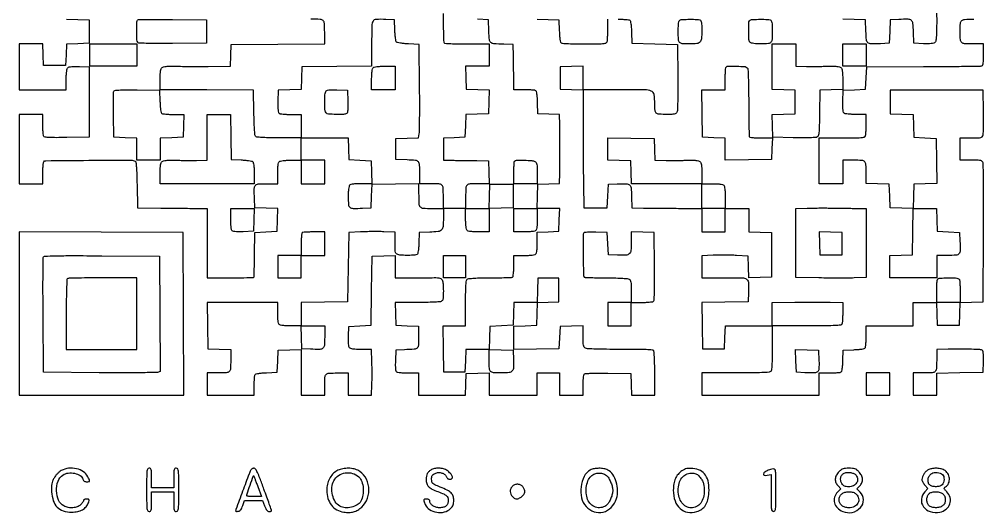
# Model space of a CAD drawing. Extents: x 156 to 936, y 95 to 969.
# Drawn here: x 156 to 936, y 95 to 494 of the extents above; entities that cross this region are included whole.
import ezdxf

# ---------------------------------------------------------------- set-up
doc = ezdxf.new("R2010")
doc.units = 0

msp = doc.modelspace()

# ---------------------------------------------------------------- linework, layer by layer
for points in [[(897.955938, 499.590857, -0.003363), (898, 493.040657, -0.00346), (897.940363, 484.422829, -0.01606), (897.711725, 479.451262, -0.023285), (897.321155, 476.333764, -0.178582), (896.594796, 475.078674, -0.126804), (895.568167, 474.594776, -0.023545), (893.485252, 474.298867, -0.021342), (890.735348, 474.157498, -0.01153), (887.344796, 474.206229), (879.5, 474.5), (879.212602, 483.740334, 0.015844), (878.776454, 490.678762, 0.194277), (877.578192, 492.990355, 0.177046), (875.057347, 493.934395, 0.012739), (867.479083, 493.800912), (860.5, 493.5), (860, 484), (859.5, 474.5), (852.520917, 474.199088, -0.012739), (844.942653, 474.065605, -0.177046), (842.421808, 475.009645, -0.194277), (841.223546, 477.321238, -0.015844), (840.787398, 484.259666), (840.5, 493.5), (831.287036, 493.787036), (822.074071, 494.074071)], [(194.074071, 494.074071), (203.287036, 493.787036), (212.5, 493.5), (212.5, 484), (212.5, 474.5), (203.288393, 474.212982), (194.076786, 473.925964), (193.788393, 465.212982), (193.5, 456.5), (184.5, 456.5), (175.5, 456.5), (175.211067, 465.25), (174.922134, 474), (165.461067, 474), (156, 474), (156, 455.5), (156, 437), (175, 437), (194, 437), (194, 445.377555, -0.009406), (194.0746, 449.342652, -0.027148), (194.326735, 452.078343, -0.03848), (194.748928, 453.939147, -0.145524), (195.405204, 454.921326, -0.126804), (196.431833, 455.405224, -0.023545), (198.514748, 455.701133, -0.021342), (201.264652, 455.842502, -0.01153), (204.655204, 455.793771), (212.5, 455.5), (212.5, 427), (212.5, 398.5), (194.546696, 398.269936, -0.003387), (185.80929, 398.21716, -0.013149), (180.398754, 398.363442, -0.01367), (176.801929, 398.65421, -0.228051), (175.812009, 399.269936, -0.112035), (175.503528, 400.134327, -0.008952), (175.255659, 402.562106, -0.011755), (175.078167, 405.500405, -0.008742), (175.015313, 408.75), (175, 417), (165.5, 417), (156, 417), (156, 389), (156, 361), (165.5, 361), (175, 361), (175.015313, 369.25, -0.008229), (175.074722, 372.493566, -0.011221), (175.241942, 375.413129, -0.008228), (175.474743, 377.827904, -0.114905), (175.765313, 378.64576, -0.253086), (177.525235, 379.618333, -0.000454), (212.288051, 379.902917, -0.000699), (246.514972, 380.104209, -0.1427), (249.726647, 379.184141, -0.225256), (250.343163, 378.212029, -0.011056), (250.733016, 374.325028, -0.012203), (251.035527, 368.670386, -0.003558), (251.226647, 359.955416), (251.5, 341.5), (270.5, 341.293811, 0.000261), (278.452664, 341.21166, 0.00024), (286.635938, 341.135321, 0.000239), (293.936742, 341.074205, 0.000789), (298.75, 341.043811), (308, 341), (308, 313), (308, 285), (316.75, 284.881396, 0.005012), (325.328262, 284.851109, 0.003382), (335.115193, 284.98085, 0.000493), (345.119941, 285.191036, 0.186055), (345.78088, 285.462638, 0.1986), (345.897641, 285.723469, 0.000315), (346.043619, 290.904301, 0.002369), (346.176649, 296.73775, 0.001453), (346.28088, 303.614214), (346.5, 321.5), (355.5, 322), (364.5, 322.5), (364.787023, 331.711984), (365.074046, 340.923969), (355.787023, 341.211984), (346.5, 341.5), (346.201382, 348.988223, -0.011142), (346.060049, 357.02952, -0.171789), (346.982164, 359.595696, -0.20709), (349.247903, 360.767116, -0.017192), (356.019052, 361), (365, 361), (365, 369.3, -0.011084), (365.07823, 372.828493, -0.020332), (365.322289, 375.693122, -0.021091), (365.689458, 377.860329, -0.144849), (366.2, 378.8, -0.144849), (367.139671, 379.310542, -0.021091), (369.306878, 379.677711, -0.020332), (372.171507, 379.92177, -0.011084), (375.7, 380), (384, 380), (384, 370.5), (384, 361), (393.5, 361), (403, 361), (403, 370.5), (403, 380), (393.5, 380), (384, 380), (384, 389), (384, 398), (402.961067, 398), (421.922134, 398), (422.211067, 389.25), (422.5, 380.5), (431.5, 380), (440.5, 379.5), (440.787526, 370.25), (441.075052, 361), (432.737526, 361, 0.01101), (429.190499, 360.921884, 0.020283), (426.315021, 360.678036, 0.021051), (424.141321, 360.311042, 0.145015), (423.2, 359.8, 0.144765), (422.689713, 358.86117, 0.021112), (422.322455, 356.697258, 0.020356), (422.078287, 353.838136, 0.011122), (422, 350.319052, 0.019851), (422.245842, 344.129415, 0.208391), (423.41302, 341.942745, 0.16774), (425.947407, 341.054179, 0.01198), (433.520917, 341.199088), (440.5, 341.5), (441, 351), (441.5, 360.5), (460.25, 360.772065), (479, 361.044131), (479.013655, 353.272065, 0.010218), (479.199091, 344.917266, 0.169068), (480.210876, 342.366286, 0.201743), (482.524452, 341.219758, 0.015489), (489.616631, 341), (499, 341), (499, 333.19113, -0.021393), (498.710893, 326.437187, -0.172022), (497.445101, 323.649791, -0.172829), (494.709314, 322.289094, -0.021639), (488, 321.778245), (479.5, 321.5), (479.206033, 313.031844, -0.010674), (479.005667, 309.460658, -0.020911), (478.666992, 306.63313, -0.02067), (478.236162, 304.533237, -0.192561), (477.706033, 303.797157, -0.129551), (475.866154, 303.210824, -0.010011), (470.644524, 303.049855, -0.013912), (465.431055, 303.138633, -0.0543), (462.25, 303.630286, -0.119278), (460.998475, 304.312812, -0.151027), (460.330915, 305.440995, -0.053747), (460.053651, 307.610286, -0.004933), (460, 313.048011), (460, 321.86276), (450.75, 322.18138, 0.007), (446.521873, 322.267784, 0.004027), (441.426563, 322.25953, 0.004022), (436.307538, 322.168824, 0.006705), (432, 322), (422.5, 321.5), (422, 293.5), (421.5, 265.5), (402.75, 265.227935), (384, 264.955869), (384, 255.477935), (384, 246), (375.7, 246, -0.011084), (372.171507, 246.07823, -0.020332), (369.306878, 246.322289, -0.021091), (367.139671, 246.689458, -0.144849), (366.2, 247.2, -0.144849), (365.689458, 248.139671, -0.021091), (365.322289, 250.306878, -0.020332), (365.07823, 253.171507, -0.011084), (365, 256.7), (365, 265), (336.477935, 265), (307.955869, 265), (308.227935, 246.25), (308.5, 227.5), (317.75, 227.212474), (327, 226.924948), (327, 218.069463, -0.014889), (326.79962, 211.341871, -0.195866), (325.745668, 209.139748, -0.174757), (323.397656, 208.170318, -0.011384), (315.918213, 208), (308, 208), (308, 199), (308, 190), (327, 190), (346, 190), (346.015313, 197.75, -0.009121), (346.07711, 200.806269, -0.012155), (346.251296, 203.57771, -0.009471), (346.494844, 205.866303, -0.110752), (346.797157, 206.706033, -0.192561), (347.533237, 207.236162, -0.02067), (349.63313, 207.666992, -0.020911), (352.460658, 208.005667, -0.010674), (356.031844, 208.206033), (364.5, 208.5), (365, 217.5), (365.5, 226.5), (374.75, 226.787526), (384, 227.075052), (384, 208.537526), (384, 190), (393.5, 190), (403, 190), (403, 197.418213, -0.01257), (403.178205, 204.50542, -0.179949), (404.159562, 206.785965, -0.190034), (406.370658, 207.807402, -0.014293), (413.106989, 208), (422, 208), (422, 199), (422, 190), (431.461067, 190), (440.922134, 190), (441.211067, 198.75, 0.005602), (441.299424, 202.801474, 0.003022), (441.32218, 207.79375, 0.003009), (441.28401, 212.880934, 0.00473), (441.183587, 217.25), (440.867173, 227), (432.556031, 227, -0.009523), (428.627176, 227.074835, -0.027283), (425.909332, 227.327349, -0.038599), (424.057907, 227.749843, -0.145145), (423.078674, 228.405204, -0.126804), (422.594776, 229.431833, -0.023545), (422.298867, 231.514748, -0.021342), (422.157498, 234.264652, -0.01153), (422.206229, 237.655204), (422.5, 245.5), (431.5, 246), (440.5, 246.5), (441, 274.5), (441.5, 302.5), (450.75, 302.787526), (460, 303.075052), (460, 294.037526), (460, 285), (468.75, 284.881396, 0.003027), (472.795634, 284.851055, 0.001644), (477.768566, 284.860216, 0.001637), (482.828258, 284.902736, 0.002591), (487.164267, 284.975847, -0.004947), (492.91022, 285.045651, -0.042418), (495.470048, 284.8339, -0.105963), (496.919805, 284.25744, -0.123067), (497.914267, 283.160193, -0.105733), (498.791865, 280.116446, -0.019195), (498.978899, 274.208462, -0.015801), (498.751825, 268.288247, -0.180798), (497.8, 266.2, -0.171775), (496.578973, 265.617435, -0.0109), (492.562402, 265.28272, -0.01162), (486.814006, 265.06357, -0.003717), (478.262474, 265), (459.924948, 265), (460.212474, 255.75), (460.5, 246.5), (469.75, 246.212474), (479, 245.924948), (479, 236.981526, -0.014194), (478.809906, 230.286679, -0.199365), (477.784162, 228.165084, -0.165063), (475.472893, 227.188689, -0.009054), (467.5, 226.754332), (460.5, 226.5), (460.206902, 218.085653, 0.008519), (460.135766, 214.085459, 0.027159), (460.278749, 211.4185, 0.039341), (460.610638, 209.659703, 0.187221), (461.206902, 208.850966, 0.110402), (462.105717, 208.527533, 0.00954), (464.54359, 208.267102, 0.012203), (467.495888, 208.081041, 0.00917), (470.75, 208.015313), (479, 208), (479, 199), (479, 190), (497.961067, 190), (516.922134, 190), (517.211067, 198.75), (517.5, 207.5), (526.75, 207.787526), (536, 208.075052), (536, 199.037526), (536, 190), (555.5, 190), (575, 190), (575, 199), (575, 208), (584, 208), (593, 208), (593, 199), (593, 190), (602.5, 190), (612, 190), (612.015313, 197.75, -0.009606), (612.080176, 200.811093, -0.012651), (612.263497, 203.597452, -0.010132), (612.520454, 205.897394, -0.108925), (612.838694, 206.773242, -0.226527), (613.873481, 207.421641, -0.01557), (617.410177, 207.716146, -0.013555), (622.874845, 207.85189, -0.003139), (632.073381, 207.773242), (650.5, 207.5), (650.788933, 198.75), (651.077866, 190), (660.538933, 190), (670, 190), (669.984687, 207.25, 0.004518), (669.918139, 213.955863, 0.006728), (669.727958, 219.820652, 0.003257), (669.467952, 224.779363, 0.127227), (669.132219, 225.820305, 0.23355), (667.964269, 226.531301, 0.01043), (663.115111, 226.857158, 0.010182), (655.564957, 227.052566, 0.002031), (642.078391, 227.072125, -0.002997), (630.997578, 227.109589, -0.006223), (622.354415, 227.298213, -0.003733), (615.575635, 227.581271, -0.111002), (613.930859, 228.037003, -0.12577), (612.914132, 228.968398, -0.095075), (612.337159, 230.374571, -0.043292), (612.064111, 232.775156, -0.006681), (612, 237.57271), (612, 246.075052), (602.75, 245.787526), (593.5, 245.5), (593, 236.5), (592.5, 227.5), (574.25, 227.276588), (556, 227.053177), (556, 236.489063), (556, 245.924948), (565.25, 246.212474), (574.5, 246.5), (574.787018, 255.711607), (575.074036, 264.923214), (583.787018, 265.211607), (592.5, 265.5), (592.5, 275), (592.5, 284.5), (584, 284.5), (575.5, 284.5), (575.213788, 274.75), (574.927576, 265), (565.501314, 265), (556.075052, 265), (555.787526, 255.75), (555.5, 246.5), (546, 246), (536.5, 245.5), (536.212474, 236.25), (535.924948, 227), (526.5, 227), (517.075052, 227), (516.787526, 217.75), (516.5, 208.5), (508, 208.5), (499.5, 208.5), (499.227935, 227.25), (498.955869, 246), (507.977935, 246), (517, 246), (517, 264.377555, -0.003317), (517.060309, 273.468143, -0.013407), (517.282452, 279.007697, -0.015678), (517.639754, 282.632827, -0.189333), (518.303615, 283.837015, -0.152576), (519.478502, 284.319831, -0.007193), (523.796061, 284.634299, -0.009995), (529.452735, 284.851231, -0.004585), (536.83351, 284.918919, 0.00325), (543.505801, 284.962287, 0.004985), (549.284539, 285.095039, 0.001859), (554.240065, 285.276769, 0.129009), (555.029896, 285.518476, 0.220031), (555.414091, 286.099718, 0.011002), (555.715032, 288.421453, 0.015996), (555.929645, 291.281101, 0.01073), (556, 294.559017), (556, 303), (564.3, 303, 0.011084), (567.828493, 303.07823, 0.020332), (570.693122, 303.322289, 0.021091), (572.860329, 303.689458, 0.144849), (573.8, 304.2, 0.144676), (574.31002, 305.13795, 0.021133), (574.67737, 307.298426, 0.020382), (574.921652, 310.1518, 0.011162), (575, 313.661067), (575, 321.922134), (583.75, 322.211067), (592.5, 322.5), (592.787526, 331.75), (593.075052, 341), (584.001314, 341), (574.927576, 341), (575.213788, 350.75), (575.5, 360.5), (584.25, 360.788933), (593, 361.077866), (593.074074, 369.538933, 0.00084), (593.10253, 373.560619, 0.000398), (593.126389, 378.745812, 0.000394), (593.142763, 384.170646, 0.000558), (593.148148, 389, 0.000558), (593.142763, 393.829354, 0.000394), (593.126389, 399.254188, 0.000398), (593.10253, 404.439381, 0.00084), (593.074074, 408.461067), (593, 416.922134), (584.25, 417.211067), (575.5, 417.5), (575.207902, 426.467001, 0.009786), (575.008289, 430.292364, 0.020298), (574.673305, 433.262875, 0.020215), (574.24575, 435.447011, 0.195149), (573.707902, 436.201688, 0.112618), (572.855762, 436.504907, 0.008743), (570.431384, 436.748365, 0.011595), (567.498009, 436.922842, 0.008591), (564.25, 436.984687), (556, 437), (555.920976, 445.75, 0.000753), (555.878466, 449.784501, 0.000414), (555.814941, 454.720312, 0.000413), (555.742218, 459.72731, 0.000662), (555.670976, 464), (555.5, 473.5), (548, 473.75303, -0.008759), (539.707095, 474.178354, -0.161813), (537.306759, 475.163917, -0.19589), (536.195412, 477.333109, -0.013873), (535.787398, 484.259666), (535.5, 493.5), (526.5, 494)], [(498.853157, 498.608652, -0.00302), (498.904476, 492.205763, 0.003374), (498.959543, 485.891826, 0.005156), (499.100712, 480.417203, 0.001991), (499.288624, 475.730717, 0.128073), (499.52734, 474.955763, 0.242647), (500.194684, 474.554711, 0.003377), (505.047559, 474.271549, 0.008261), (510.916002, 474.066025, 0.004622), (518.059017, 474), (536, 474), (536, 465), (536, 456), (526.462474, 456), (516.924948, 456), (517.212474, 446.75), (517.5, 437.5), (526.785754, 437.212001), (536.071507, 436.924002), (535.785754, 427.212001), (535.5, 417.5), (526.287036, 417.212964), (517.074071, 416.925929), (516.787036, 407.712964), (516.5, 398.5), (507.75, 398.211067), (499, 397.922134), (499, 388.961067), (499, 380), (507.75, 379.893608, -0.000248), (511.784503, 379.842549, -0.000137), (516.720312, 379.776284, -0.000136), (521.727313, 379.706331, -0.000218), (526, 379.643608), (535.5, 379.5), (535.787526, 370.25), (536.075052, 361), (528.119313, 361, 0.011676), (520.578687, 360.823888, 0.180709), (518.23551, 359.821417, 0.191194), (517.190859, 357.550484, 0.01333), (517, 350.393011), (517, 341), (526.463788, 341), (535.927576, 341), (536.213788, 350.75), (536.5, 360.5), (546, 360.5), (555.5, 360.5), (555.5, 351), (555.5, 341.5), (545.75, 341.213788), (536, 340.927576), (536, 331.463788), (536, 322), (527.7, 322, -0.011084), (524.171507, 322.07823, -0.020332), (521.306878, 322.322289, -0.021091), (519.139671, 322.689458, -0.144849), (518.2, 323.2, -0.144849), (517.689458, 324.139671, -0.021091), (517.322289, 326.306878, -0.020332), (517.07823, 329.171507, -0.011084), (517, 332.7), (517, 341), (508, 341), (499, 341), (499, 350.393011, 0.013298), (498.809647, 357.54893, 0.19079), (497.767356, 359.820169, 0.18106), (495.429085, 360.823337, 0.011759), (487.918213, 361), (480, 361), (479.986345, 368.25, 0.011323), (479.794094, 376.08664, 0.167983), (478.789993, 378.600366, 0.193196), (476.499129, 379.782024, 0.015812), (469.642811, 380.213893), (460.5, 380.5), (460.5, 389), (460.5, 397.5), (469.711632, 397.787018), (478.923263, 398.074036), (479.505226, 401.287018, 0.041731), (479.729252, 403.619008, 0.001178), (479.829995, 413.690562, 0.002395), (479.863852, 425.54778, 0.001644), (479.793595, 439), (479.5, 473.5), (470.795583, 474, -0.010084), (467.388323, 474.264753, -0.014048), (464.353988, 474.648523, -0.010424), (461.872459, 475.086634, -0.149091), (461.089974, 475.505609, -0.151989), (460.681975, 476.286386, -0.01108), (460.296405, 478.711048, -0.014672), (459.980071, 481.678511, -0.010554), (459.794391, 485.005609), (459.5, 493.5), (452.520917, 493.800912, 0.01985), (444.572376, 493.827903, 0.254392), (442.098036, 492.3631, 0.131014), (441.122613, 488.939045, 0.004245), (441, 474.496521), (441, 456.031147), (412.75, 455.765573), (384.5, 455.5), (384.212964, 446.287036), (383.925929, 437.074071), (374.712964, 436.787036), (365.5, 436.5), (365.208654, 427.58457, 0.007874), (365.136581, 423.325344, 0.025891), (365.278743, 420.518036, 0.03736), (365.608404, 418.675579, 0.190691), (366.208654, 417.849883, 0.110447), (367.10652, 417.526866, 0.009524), (369.544105, 417.266784, 0.01219), (372.496014, 417.080961, 0.009158), (375.75, 417.015313), (384, 417), (384, 407.547229), (384, 398.094458), (366.076559, 398.102518, -0.003528), (357.379489, 398.167798, -0.013153), (351.911535, 398.391378, -0.014346), (348.262417, 398.742264, -0.19064), (347.100351, 399.379085, -0.151941), (346.642421, 400.489489, -0.005144), (346.263315, 405.260825, -0.008714), (345.955372, 411.22652, -0.004718), (345.773792, 418.573796), (345.5, 436.5), (307.75, 436.762025), (270, 437.02405), (270, 445.38958, -0.009139), (270.074231, 449.450425, -0.029014), (270.33064, 452.153745, -0.043905), (270.773513, 453.960894, -0.13837), (271.47458, 454.978903, -0.125079), (272.589189, 455.508902, -0.024523), (274.802749, 455.834299, -0.020936), (277.814653, 456.000288, -0.00977), (281.72458, 455.975462, 0.004257), (286.301131, 455.895935, 0.001277), (293.271721, 455.851957, 0.00128), (301.095254, 455.8426, 0.001387), (308.711067, 455.874114), (326.922134, 456), (327.211067, 464.75), (327.5, 473.5), (365.25, 473.762025), (403, 474.02405), (403, 483.405036, 0.013331), (402.809436, 490.551365, 0.190903), (401.766894, 492.821064, 0.180922), (399.428434, 493.823482, 0.01175), (391.918213, 494)], [(574.925993, 494.078945), (583.712997, 493.789473), (592.5, 493.5), (592.792098, 484.532999, 0.009786), (592.991711, 480.707636, 0.020298), (593.326695, 477.737125, 0.020215), (593.75425, 475.552989, 0.195149), (594.292098, 474.798312, 0.129167), (595.258093, 474.489685, 0.002704), (600.327813, 474.251635, 0.006108), (606.294349, 474.076782, 0.004054), (613.143011, 474.015313, 0.002601), (623.032352, 474.058175, 0.019024), (627.762807, 474.283422, 0.038231), (630.408688, 474.715975, 0.246285), (631.393011, 475.581787, 0.069754), (631.631434, 476.613421, 0.006804), (631.821697, 479.171775, 0.008515), (631.955643, 482.242372, 0.006641), (632, 485.581787), (632, 494)], [(640.25, 493.984687, -0.008591), (643.498009, 493.922842, -0.011595), (646.431384, 493.748365, -0.008743), (648.855762, 493.504907, -0.112618), (649.707902, 493.201688, -0.195149), (650.24575, 492.447011, -0.020215), (650.673305, 490.262875, -0.020298), (651.008289, 487.292364, -0.009786), (651.207902, 483.467001), (651.5, 474.5), (670, 474), (688.5, 473.5), (688.667146, 447.029445, -0.003166), (688.666965, 436.44743, -0.00536), (688.5157, 427.585739, -0.002481), (688.274697, 420.229169, -0.113911), (687.881962, 418.779445, -0.128676), (687.055518, 417.887579, -0.086261), (685.765715, 417.349221, -0.045853), (683.677732, 417.072689, -0.010008), (680.046604, 417, -0.012895), (673.480232, 417.169374, -0.166658), (671.238851, 418.069438, -0.197826), (670.216186, 420.092445, -0.019363), (670, 425.67273, 0.039711), (669.40459, 433.15776, 0.269075), (667.147106, 435.924078, 0.087802), (662.020294, 436.886082, 0.002583), (639.964816, 437), (612, 437), (612, 446.537526), (612, 456.075052), (602.75, 455.787526), (593.5, 455.5), (593.5, 446.5), (593.5, 437.5), (602.75, 437.212474), (612, 436.924948), (612.030494, 408.212474, 0.000588), (612.058207, 395.828549, 0.000457), (612.11651, 382.353039, 0.000461), (612.193958, 369.785719, 0.001117), (612.280494, 360.5), (612.5, 341.5), (622, 341.5), (631.5, 341.5), (632, 351), (632.5, 360.5), (639.479083, 360.800912, -0.012739), (647.057347, 360.934395, -0.177046), (649.578192, 359.990355, -0.194277), (650.776454, 357.678762, -0.015844), (651.212602, 350.740334), (651.5, 341.5), (661, 341.329024, 0.001737), (665.901328, 341.257844, 0.00055), (673.217188, 341.185059, 0.000549), (681.37474, 341.121822, 0.00061), (689.25, 341.079024), (708, 341), (708, 331.5), (708, 322), (717.5, 322), (727, 322), (727, 331.5), (727, 341), (736.5, 341), (746, 341), (746, 331.537526), (746, 322.075052), (755.25, 321.787526), (764.5, 321.5), (764.5, 303.5), (764.5, 285.5), (755.289473, 285.212997), (746.078945, 284.925993), (745.789473, 293.712997), (745.5, 302.5), (736, 303, 0.006938), (731.692458, 303.166817, 0.004162), (726.573437, 303.251332, 0.004166), (721.478137, 303.250578, 0.007241), (717.25, 303.15347), (708, 302.806941), (708, 293.90347), (708, 285), (716.75, 284.877856, 0.003081), (720.761632, 284.846577, 0.001745), (725.621493, 284.855586, 0.001741), (730.520626, 284.898823, 0.002865), (734.663595, 284.973564, -0.021345), (741.781619, 284.838912, -0.189825), (744.56881, 283.537683, -0.181798), (745.785214, 280.653825, -0.019299), (745.79184, 273.237562), (745.5, 265.5), (726.728016, 265.227854), (707.956032, 264.955708), (708.228016, 246.227854), (708.5, 227.5), (717.5, 227.5), (726.5, 227.5), (726.787526, 236.75), (727.075052, 246), (746.037526, 246), (765, 246), (765, 228.2, -0.003861), (764.936048, 219.919232, -0.011908), (764.716292, 214.324625, -0.011288), (764.380286, 210.411132, -0.17093), (763.8, 209.2, -0.181348), (762.456676, 208.58944, -0.006431), (756.684478, 208.271978, -0.008249), (748.376367, 208.059392, -0.002271), (735.3, 208), (708, 208), (708, 199), (708, 190), (755.5, 190), (803, 190), (803, 199), (803, 208), (811.25, 208.015313, 0.008579), (814.497876, 208.077072, 0.011582), (817.430835, 208.251296, 0.008725), (819.854929, 208.494381, 0.112667), (820.706033, 208.797157, 0.192561), (821.236162, 209.533237, 0.02067), (821.666992, 211.63313, 0.020911), (822.005667, 214.460658, 0.010674), (822.206033, 218.031844), (822.5, 226.5), (830.968156, 226.793967, 0.010674), (834.539342, 226.994333, 0.020911), (837.36687, 227.333008, 0.02067), (839.466763, 227.763838, 0.192561), (840.202843, 228.293967, 0.112667), (840.505619, 229.145071, 0.008725), (840.748704, 231.569165, 0.011582), (840.922928, 234.502124, 0.008579), (840.984687, 237.75), (841, 246), (860, 246), (879, 246), (879, 255.5), (879, 265), (888.462474, 265), (897.924948, 265), (898.212474, 255.75), (898.5, 246.5), (907.5, 246.5), (916.5, 246.5), (916.787036, 255.712964), (917.074071, 264.925929), (926.287036, 265.212964), (935.5, 265.5), (935.776118, 320.5, 0.000946), (935.842591, 341.744487, 0.001484), (935.810983, 360.004687, 0.000367), (935.724204, 375.978155, 0.057952), (935.507066, 377.75, 0.122612), (934.851516, 379.003912, 0.154493), (933.732866, 379.672192, 0.053324), (931.54856, 379.947535, 0.004712), (925.980948, 380), (917, 380), (917, 389), (917, 398), (925.980948, 398, 0.004723), (931.546285, 398.052569, 0.05326), (933.733241, 398.32806, 0.153853), (934.855448, 398.996239, 0.122337), (935.516124, 400.25, 0.054093), (935.724896, 401.805286, 0.002845), (935.823778, 406.832812, 0.00446), (935.854068, 412.824029, 0.003227), (935.785177, 419.5), (935.5, 436.5), (898, 436.5), (860.5, 436.5), (860.5, 427), (860.5, 417.5), (869.712964, 417.212964), (878.925929, 416.925929), (879.212964, 407.712964), (879.5, 398.5), (888.5, 398), (897.5, 397.5), (897.748183, 379.287502), (897.996366, 361.075004), (888.748183, 360.787502), (879.5, 360.5), (879.213341, 350.712959), (878.926682, 340.925919), (869.713341, 341.212959), (860.5, 341.5), (860, 351), (859.5, 360.5), (850.25, 360.787526), (841, 361.075052), (841, 368.955738, 0.011491), (840.828717, 376.407908, 0.175559), (839.856224, 378.750156, 0.19511), (837.649006, 379.800898, 0.014732), (830.893011, 380), (822, 380), (822, 370.5), (822, 361), (812.5, 361), (803, 361), (803, 379.5), (803, 398), (821.393011, 398, 0.002472), (831.723448, 398.051073, 0.018295), (836.640441, 398.27975, 0.036273), (839.393178, 398.711497, 0.24904), (840.393011, 399.581787, 0.06844), (840.631074, 400.599719, 0.007317), (840.821697, 403.0249, 0.008902), (840.955615, 405.933927, 0.00705), (841, 409.081787), (841, 417), (832.75, 417.015313, -0.009158), (829.496014, 417.080961, -0.01219), (826.544105, 417.266784, -0.009524), (824.10652, 417.526866, -0.110447), (823.208654, 417.849883, -0.190691), (822.608404, 418.675579, -0.03736), (822.278743, 420.518036, -0.025891), (822.136581, 423.325344, -0.007874), (822.208654, 427.58457), (822.5, 436.5), (831.5, 437), (840.5, 437.5), (841, 446.5), (841.5, 455.5), (887.292351, 455.659263, 0.001132), (904.951465, 455.760664, 0.0018), (920.061383, 455.936052, 0.000366), (933.356957, 456.148009, 0.087657), (934.542351, 456.377878, 0.20724), (935.256963, 457.077924, 0.057064), (935.690895, 458.627759, 0.0321), (935.934437, 461.18872, 0.007659), (936, 465.468615), (936, 474), (928.081787, 474, -0.011337), (920.606774, 474.169516, -0.173918), (918.257297, 475.134562, -0.196524), (917.201771, 477.3277, -0.015117), (917, 484, -0.015139), (917.202091, 490.673146, -0.196758), (918.259008, 492.866152, -0.173711), (920.611431, 493.830791, -0.011291), (928.103853, 494)]]:
    msp.add_lwpolyline(points, format="xyb")
for points in [[(307.5, 484), (307.5, 474.5), (280.013662, 474.323386, -0.002175), (266.793907, 474.295938, -0.008283), (258.545226, 474.451343, -0.005693), (252.805709, 474.720088, -0.241046), (251.778975, 475.323386, -0.134845), (251.160674, 477.333496, -0.006242), (251.031958, 484.542226, -0.004911), (251.064658, 491.887624, -0.195205), (251.682165, 493.348832, -0.194259), (252.327655, 493.623004, -0.000793), (260.261996, 493.752621, -0.003757), (269.314551, 493.81811, -0.002338), (279.932165, 493.765499), (307.5, 493.5)], [(706.418213, 493.393011, -0.187357), (707.210871, 492.673841, -0.072351), (707.684529, 491.240199, -0.036286), (707.935508, 488.790701, -0.007391), (708, 484.428195, -0.021007), (707.734816, 478.11911, -0.169857), (706.569753, 475.513823, -0.180922), (704.073611, 474.290121, -0.024464), (698.147529, 474, -0.017119), (692.19278, 474.203943, -0.192993), (690.10565, 475.211547, -0.173357), (689.175063, 477.434699, -0.013282), (689, 484.023655, -0.008406), (689.0681, 488.073816, -0.024951), (689.299786, 490.841487, -0.032381), (689.66943, 492.682516, -0.2353), (690.25, 493.337719, -0.087965), (692.448695, 493.801874, -0.007288), (698.311475, 493.907393, -0.007415), (704.167873, 493.84057, -0.085248)], [(763.418213, 493.393011, -0.181926), (764.203957, 492.69502, -0.074845), (764.679948, 491.328348, -0.038253), (764.933739, 489.014928, -0.0082), (765, 484.974799, -0.010865), (764.84116, 477.665971, -0.160945), (763.943985, 475.301175, -0.205676), (761.894183, 474.225319, -0.019413), (756.093011, 474, -0.012415), (752.863816, 474.08019, -0.021121), (750.174718, 474.327993, -0.021703), (748.111853, 474.698102, -0.142062), (747.2, 475.2, -0.184924), (746.146472, 477.561165, -0.014181), (745.965115, 484.642906, -0.011822), (746.154057, 491.798217, -0.292223), (747.25, 493.337719, -0.087965), (749.448695, 493.801874, -0.007288), (755.311475, 493.907393, -0.007415), (761.167873, 493.84057, -0.085248)], [(784, 465), (784, 456), (792.75, 455.874114, 0.00318), (796.735023, 455.842131, 0.001862), (801.507467, 455.851957, 0.001862), (806.282314, 455.89735, 0.003165), (810.27542, 455.975462, -0.00977), (814.185347, 456.000288, -0.020936), (817.197251, 455.834299, -0.024523), (819.410811, 455.508902, -0.125079), (820.52542, 454.978903, -0.138222), (821.226128, 453.962049, -0.04395), (821.669114, 452.158273, -0.02907), (821.925674, 449.461633, -0.009183), (822, 445.415081), (822, 437.075052), (812.75, 436.787526), (803.5, 436.5), (803.227984, 417.763526, -0.001671), (803.00939, 405.524709, -0.026934), (802.699859, 401.408472, -0.101329), (802.024713, 399.44304, -0.201755), (800.727984, 398.478011, -0.054003), (799.193235, 398.271561, -0.002936), (794.307595, 398.17412, -0.004544), (788.482771, 398.145095, -0.003299), (782, 398.214485), (765.5, 398.5), (765.212977, 407.711984), (764.925954, 416.923969), (774.212977, 417.211984), (783.5, 417.5), (783.5, 427), (783.5, 436.5), (774.25, 436.787526), (765, 437.075052), (765, 455.537526), (765, 474), (774.5, 474), (784, 474)], [(460, 446.5), (460, 437), (450.5, 437), (441, 437), (441, 445.3, -0.011084), (441.07823, 448.828493, -0.020332), (441.322289, 451.693122, -0.021091), (441.689458, 453.860329, -0.144849), (442.2, 454.8, -0.144849), (443.139671, 455.310542, -0.021091), (445.306878, 455.677711, -0.020332), (448.171507, 455.92177, -0.011084), (451.7, 456), (460, 456)], [(744.823282, 454.712932, -0.160838), (745.322133, 453.441059, -0.003716), (745.632471, 446.8989, -0.006761), (745.859053, 438.333329, -0.002714), (745.946891, 426.615557, 0.001939), (746.008393, 416.273196, 0.003075), (746.149913, 407.415631, 0.000723), (746.33259, 399.667262, 0.132914), (746.560181, 398.902625, 0.225571), (747.11562, 398.543852, 0.008859), (749.592015, 398.265146, 0.014201), (752.616296, 398.065387, 0.009389), (756.09795, 398), (765.077866, 398), (764.788933, 389.25), (764.5, 380.5), (745.75, 380.227935), (727, 379.955869), (727, 388.940409), (727, 397.924948), (717.75, 398.212474), (708.5, 398.5), (708.228407, 417.75), (707.956814, 437), (717.478407, 437), (727, 437), (727, 445.833333, -0.007039), (727.048334, 449.266524, -0.010477), (727.195833, 452.267708, -0.005871), (727.400808, 454.76784, -0.174709), (727.666667, 455.333333, -0.197884), (729.543542, 456.115116, -0.010026), (736.298913, 456.006387, -0.009889), (743.051415, 455.628382, -0.203328)], [(269.792098, 427.532999, 0.009786), (269.991711, 423.707636, 0.020298), (270.326695, 420.737125, 0.020215), (270.75425, 418.552989, 0.195149), (271.292098, 417.798312, 0.112754), (272.145057, 417.495059, 0.00869), (274.579639, 417.251635, 0.011554), (277.525136, 417.077155, 0.008553), (280.787526, 417.015313), (289.075052, 417), (288.787526, 407.75), (288.5, 398.5), (279.25, 398.212474), (270, 397.924948), (270, 388.962474), (270, 380), (260.5, 380), (251, 380), (251, 388.962474), (251, 397.924948), (241.75, 398.212474), (232.5, 398.5), (232.226045, 416.466382, -0.002704), (232.157375, 423.44598, -0.004056), (232.179809, 429.538854, -0.00172), (232.259087, 434.742579, -0.087153), (232.45335, 435.739028, -0.27603), (233.318001, 436.418078, -0.018025), (236.620509, 436.719594, -0.014517), (241.894181, 436.856573, -0.002964), (251.227305, 436.772646), (269.5, 436.5)], [(421.791346, 427.58457, -0.007874), (421.863419, 423.325344, -0.025891), (421.721257, 420.518036, -0.03736), (421.391596, 418.675579, -0.190691), (420.791346, 417.849883, -0.132959), (418.304509, 417.077946, -0.014429), (412.243874, 417.030935, -0.012557), (406.142243, 417.313098, -0.18044), (404.2, 418.2, -0.176723), (403.370478, 419.982491, -0.012996), (403.04323, 425.453932, -0.018738), (403.06392, 431.012953, -0.055192), (403.639985, 434.78709, -0.110763), (404.30988, 436.066437, -0.165116), (405.383551, 436.710791, -0.057007), (407.450552, 436.916833, -0.004686), (412.876331, 436.78709), (421.5, 436.5)], [(327.227441, 398.75), (327.5, 380.5), (335.452616, 380.204288, -0.011934), (338.592986, 380.012379, -0.0156), (341.450258, 379.679152, -0.013166), (343.789339, 379.268892, -0.123819), (344.702616, 378.831844, -0.156616), (345.288322, 377.912736, -0.030079), (345.679152, 375.949592, -0.024173), (345.924766, 373.166961, -0.009926), (346, 369.377555), (346, 361), (308, 361), (270, 361), (270, 369.377555, -0.009118), (270.074186, 373.44514, -0.028987), (270.330524, 376.151611, -0.043883), (270.773344, 377.96035, -0.13844), (271.47458, 378.978903, -0.125079), (272.589189, 379.508902, -0.024523), (274.802749, 379.834299, -0.020936), (277.814653, 380.000288, -0.00977), (281.72458, 379.975462, 0.003165), (285.717686, 379.89735, 0.001862), (290.492533, 379.851957, 0.001862), (295.264977, 379.842131, 0.00318), (299.25, 379.874114), (308, 380), (308, 398.5), (308, 417), (317.477441, 417), (326.954883, 417)], [(669.788933, 388.75), (670.077866, 380), (679.288933, 379.870157, 0.003052), (683.416999, 379.837167, 0.001939), (688.224707, 379.846738, 0.001947), (692.943468, 379.892807, 0.003608), (696.773899, 379.972767, -0.010616), (700.438923, 379.997894, -0.021773), (703.305616, 379.831682, -0.025449), (705.431009, 379.505367, -0.122988), (706.523899, 378.980166, -0.138286), (707.226118, 377.960844, -0.044001), (707.669393, 376.153143, -0.029027), (707.925823, 373.447304, -0.009112), (708, 369.377555), (708, 361), (716.3, 361, -0.011084), (719.828493, 360.92177, -0.020332), (722.693122, 360.677711, -0.021091), (724.860329, 360.310542, -0.144849), (725.8, 359.8, -0.147006), (726.316915, 358.838945, -0.020534), (726.681818, 356.584848, -0.019692), (726.923212, 353.57572, -0.010168), (727, 349.8), (727, 341), (717.5, 341), (708, 341), (708, 351), (708, 361), (679.537526, 361), (651.075052, 361), (650.787526, 370.25), (650.5, 379.5), (641.25, 379.787526), (632, 380.075052), (632, 389.059591), (632, 398.044131), (650.75, 397.772065), (669.5, 397.5)], [(573.065741, 378.964816, -0.125133), (574.084258, 378.034129, -0.095437), (574.6623, 376.632503, -0.043519), (574.935765, 374.241493, -0.006724), (575, 369.464816), (575, 361), (565.5, 361), (556, 361), (556, 369.833333, -0.007039), (556.048334, 373.266524, -0.010477), (556.195833, 376.267708, -0.005871), (556.400808, 378.76784, -0.174709), (556.666667, 379.333333, -0.195866), (558.270527, 380.008719, -0.008549), (564.468774, 379.975433, -0.01178), (570.526132, 379.69644, -0.105846)], [(345.787526, 331.75), (345.5, 322.5), (337.085653, 322.206902, -0.008519), (333.085459, 322.135766, -0.027159), (330.4185, 322.278749, -0.039341), (328.659703, 322.610638, -0.187221), (327.850966, 323.206902, -0.110402), (327.527533, 324.105717, -0.00954), (327.267102, 326.54359, -0.012203), (327.081041, 329.495888, -0.00917), (327.015313, 332.75), (327, 341), (336.537526, 341), (346.075052, 341)], [(575, 332.7, -0.011084), (574.92177, 329.171507, -0.020332), (574.677711, 326.306878, -0.021091), (574.310542, 324.139671, -0.144849), (573.8, 323.2, -0.144849), (572.860329, 322.689458, -0.021091), (570.693122, 322.322289, -0.020332), (567.828493, 322.07823, -0.011084), (564.3, 322), (556, 322), (556, 331.5), (556, 341), (565.5, 341), (575, 341)], [(831.75, 341.063793), (841, 341), (841, 313.036212), (841, 285.072424), (831.25, 284.786212, -0.005573), (826.247186, 284.695144, -0.001813), (818.85625, 284.669796, -0.001807), (810.643566, 284.70109, -0.002035), (802.75, 284.791817), (784, 285.083634), (784, 313.004291), (784, 340.924948), (793.25, 341.212474, -0.004156), (797.51219, 341.309506, -0.002297), (802.720312, 341.360841, -0.002289), (807.999661, 341.364454, -0.003681), (812.5, 341.313793, 0.000868), (817.000323, 341.237811, 0.00054), (822.279688, 341.163546, 0.000542), (827.487862, 341.101549, 0.000981)], [(898.212474, 331.75), (898.5, 322.5), (907.5, 322), (916.5, 321.5), (916.800912, 314.520917, -0.012322), (916.941866, 306.88044, -0.176722), (916.009281, 304.372662, -0.202101), (913.732324, 303.227183, -0.01682), (906.980948, 303), (898, 303), (898, 294), (898, 285), (879, 285), (860, 285), (860, 293.962474), (860, 302.924948), (869.25, 303.212474), (878.5, 303.5), (878.772065, 322.25), (879.044131, 341), (888.484539, 341), (897.924948, 341)], [(384.666667, 321.333333, 0.174709), (384.400808, 320.76784, 0.005871), (384.195833, 318.267708, 0.010477), (384.048334, 315.266524, 0.007039), (384, 311.833333), (384, 303), (374.5, 303), (365, 303), (365, 294), (365, 285), (374.5, 285), (384, 285), (384, 294), (384, 303), (393.5, 303), (403, 303), (403, 312.5), (403, 322), (394.166667, 322, 0.007039), (390.733476, 321.951666, 0.010477), (387.732292, 321.804167, 0.005871), (385.23216, 321.599192, 0.174709)], [(612.622083, 321.197534, 0.140375), (611.977968, 318.911549, 0.001622), (612.097747, 302.997998, 0.001046), (612.307043, 286.728943, 0.255945), (613.006654, 285.495887, 0.129074), (613.76133, 285.265044, 0.001809), (618.561344, 285.089765, 0.004913), (624.155119, 284.960771, 0.003199), (630.616495, 284.916628, -0.005509), (637.142858, 284.841891, -0.00782), (642.943084, 284.620748, -0.004796), (647.792465, 284.313177, -0.105), (649.150381, 283.919519, -0.13796), (650.11876, 282.988769, -0.087047), (650.670815, 281.5103, -0.03965), (650.936929, 278.971819, -0.006298), (651, 273.964816), (651, 265), (641.5, 265), (632, 265), (632, 255.5), (632, 246), (641.5, 246), (651, 246), (651, 255.5), (651, 265), (659.25, 265.015313, 0.008989), (662.502198, 265.079824, 0.012014), (665.448568, 265.262256, 0.009292), (667.882092, 265.517364, 0.111089), (668.766401, 265.834466, 0.238479), (669.438935, 266.964071, 0.008349), (669.712289, 272.206078, 0.009301), (669.846326, 280.183108, 0.001978), (669.766401, 294.069153), (669.5, 321.5), (660.25, 321.787526), (651, 322.075052), (651, 313.57271, -0.023232), (650.695864, 307.030521, -0.185598), (649.379154, 304.372438, -0.17712), (646.585933, 303.213668, -0.020799), (639.734468, 303.206504), (632.5, 303.5), (632, 312.5), (631.5, 321.5), (622.331542, 321.786447, 0.009086), (618.778704, 321.832854, 0.013868), (615.6974, 321.731613, 0.008355), (613.166645, 321.535625, 0.234994)], [(269.759875, 255.77153), (270.019749, 209.043061), (267.759875, 208.494001, -0.057675), (266.004934, 208.276836, -0.000538), (252.945088, 208.187752, -0.00181), (237.910959, 208.155786, -0.001169), (220.5, 208.222471), (175.5, 208.5), (175.239372, 254.5, -0.000997), (175.174287, 272.225103, -0.001596), (175.197198, 287.357597, -0.000282), (175.267665, 300.72814, -0.090314), (175.461789, 301.759906, -0.301449), (176.45055, 302.464468, -0.003096), (185.402033, 302.70934, -0.005599), (198.68089, 302.841585, -0.001079), (222.722417, 302.759906), (269.5, 302.5)], [(195.25, 284.337719, 0.286605), (194.579791, 283.416621, 0.006896), (194.265434, 277.906228, 0.008864), (194.055066, 269.647433, 0.001935), (194, 255.416667), (194, 227), (222.5, 227), (251, 227), (251, 256), (251, 285), (223.75, 284.921053, 0.001717), (213.21496, 284.854351, 0.002675), (204.1375, 284.717133, 0.000767), (196.247198, 284.543529, 0.090243)], [(916.393011, 283.418213, -0.069754), (916.631434, 282.386579, -0.006804), (916.821697, 279.828225, -0.008515), (916.955643, 276.757628, -0.006641), (917, 273.418213), (917, 265), (907.5, 265), (898, 265), (898, 274.416667, -0.007664), (898.066885, 278.779825, -0.023674), (898.296577, 281.718794, -0.030487), (898.663429, 283.66522, -0.23943), (899.25, 284.337719, -0.073768), (900.090566, 284.54009, -0.005873), (902.377947, 284.717133, -0.007854), (905.124525, 284.854008, -0.005939), (908.143011, 284.921053, -0.008277), (912.114571, 284.896331, -0.039372), (914.372614, 284.666389, -0.078191), (915.702595, 284.201528, -0.179923)], [(822, 257.015374, -0.006963), (821.95655, 253.895352, -0.008821), (821.825431, 251.01512, -0.007209), (821.638872, 248.614327, -0.068718), (821.405721, 247.614908, -0.274993), (820.276471, 246.724532, -0.018881), (816.056676, 246.33014, -0.012041), (808.727387, 246.10026, -0.001524), (792.905721, 246.033408), (765, 246.000575), (765, 255.478222), (765, 264.955869), (783.25, 265.227935, -0.002221), (790.988621, 265.308914, -0.001894), (799.15, 265.327134, -0.001909), (806.574392, 265.287242, -0.005417), (811.75, 265.183587), (822, 264.867173)], [(403, 237.019052, -0.01682), (402.772817, 230.267676, -0.202101), (401.627338, 227.990719, -0.176722), (399.11956, 227.058134, -0.012322), (391.479083, 227.199088), (384.5, 227.5), (384.212474, 236.75), (383.924948, 246), (393.462474, 246), (403, 246)], [(555.796198, 218.520365, -0.023411), (555.736324, 212.354832, -0.167714), (554.623376, 209.638483, -0.185309), (552.13495, 208.33303, -0.029742), (546.55887, 208.013655, -0.013715), (539.591238, 208.220522, -0.178876), (537.25652, 209.238364, -0.18814), (536.20542, 211.5078, -0.015453), (536, 218.152843), (536, 227.072424), (545.75, 226.786212), (555.5, 226.5)], [(802.788514, 217.778718, -0.017872), (802.770984, 211.215167, -0.210428), (801.678754, 208.972515, -0.176334), (799.182645, 208.050889, -0.011928), (791.479083, 208.199088), (784.5, 208.5), (784.211971, 217.788029), (783.923942, 227.076058), (793.211971, 226.788029), (802.5, 226.5)], [(907.25, 227.212474), (898, 226.924948), (898, 218.069463, -0.014889), (897.79962, 211.341871, -0.195866), (896.745668, 209.139748, -0.174757), (894.397656, 208.170318, -0.011384), (886.918213, 208), (879, 208), (879, 199), (879, 190), (888.5, 190), (898, 190), (898, 198.977935), (898, 207.955869), (916.75, 208.227935), (935.5, 208.5), (935.789171, 217.266353, 0.007405), (935.866359, 221.515345, 0.027968), (935.726599, 224.17153, 0.044223), (935.397068, 225.823626, 0.248475), (934.789171, 226.447593, 0.067284), (932.225329, 226.90617, 0.003715), (924.064022, 227.193543, 0.006315), (915.257247, 227.326857, 0.008395)], [(189.989882, 129.054981, 0.049924), (188.454762, 128.035355, 0.028551), (186.814959, 126.528587, 0.027971), (185.298685, 124.780976, 0.036686), (184.131499, 123.020181, 0.029956), (182.918827, 120.523414, 0.054316), (182.283968, 118.346152, 0.044147), (182.061578, 115.795178, 0.013793), (182.1725, 111.952971, 0.064014), (183.527004, 104.686863, 0.116794), (186.636279, 99.554507, 0.12341), (191.579281, 96.537529, 0.076384), (198.343215, 95.515615, 0.047564), (203.248564, 95.995798, 0.078477), (207.153386, 97.417931, 0.091651), (210.013977, 99.772599, 0.091223), (211.84943, 102.99792, 0.01456), (212.429827, 104.833082, 0.180408), (212.372484, 105.55029, 0.25865), (211.872372, 105.913271, 0.030416), (210.44798, 106, 0.040794), (209.510695, 105.923402, 0.060207), (208.719094, 105.692898, 0.07917), (208.181289, 105.354497, 0.216059), (208, 104.954545, -0.130216), (207.853657, 104.40215, -0.023416), (207.278977, 103.49517, -0.023867), (206.485184, 102.470946, -0.01959), (205.545455, 101.454545, -0.107258), (202.928027, 99.770575, -0.071106), (199.425898, 99.002028, -0.066752), (195.613015, 99.228217, -0.071293), (192.085185, 100.455949, -0.172392), (187.785374, 105.051917, -0.095469), (186.086053, 112.639321, -0.094247), (187.322617, 120.402004, -0.162624), (191.33489, 125.483773, -0.114155), (195.667009, 127.078458, -0.084245), (200.789717, 126.859564, -0.091162), (205.195909, 125.034874, -0.17398), (207.491544, 122.026641, 0.080441), (207.926735, 121.165364, 0.090192), (208.597769, 120.524383, 0.084572), (209.489324, 120.13279, 0.061356), (210.567388, 120, 0.031466), (212.329997, 120.111035, 0.318204), (212.842411, 120.580769, 0.164845), (212.738192, 121.490448, 0.009108), (211.451451, 124.093882, 0.125729), (207.847885, 128.141753, 0.091777), (202.302714, 130.553265, 0.08624), (195.933044, 130.904701, 0.092662)], [(259, 113.5, 0.001825), (259.040662, 102.362042, 0.026629), (259.278571, 98.4375, 0.103099), (259.868713, 96.652291, 0.267644), (261, 96, 0.157888), (262.078201, 96.349175, 0.176663), (262.6875, 97.25, 0.055952), (262.948615, 99.198839, 0.005351), (263, 104), (263, 112), (272, 112), (281, 112), (281, 104, 0.005351), (281.051385, 99.198839, 0.055952), (281.3125, 97.25, 0.176663), (281.921799, 96.349175, 0.157888), (283, 96, 0.267644), (284.131287, 96.652291, 0.103099), (284.721429, 98.4375, 0.026629), (284.959338, 102.362042, 0.001825), (285, 113.5, 0.001825), (284.959338, 124.637958, 0.026629), (284.721429, 128.5625, 0.103099), (284.131287, 130.347709, 0.267644), (283, 131, 0.157888), (281.921799, 130.650825, 0.176663), (281.3125, 129.75, 0.055952), (281.051385, 127.801161, 0.005351), (281, 123), (281, 115), (272, 115), (263, 115), (263, 123, 0.005351), (262.948615, 127.801161, 0.055952), (262.6875, 129.75, 0.176663), (262.078201, 130.650825, 0.157888), (261, 131, 0.267644), (259.868713, 130.347709, 0.103099), (259.278571, 128.5625, 0.026629), (259.040662, 124.637958, 0.001825)], [(343.077883, 129.145525, 0.033809), (341.837854, 126.39689, 0.000708), (336.638711, 112.363042, 0.000294), (331.222703, 97.653353, 0.088279), (331, 96.40182, 0.330617), (331.139906, 96.213364, 0.048036), (331.637929, 96.113662, 0.038883), (332.33913, 96.09693, 0.023061), (333.171672, 96.180449, 0.105441), (334.249346, 96.581423, 0.085072), (335.166882, 97.412584, 0.06096), (335.980951, 98.760708, 0.025202), (336.755005, 100.75), (338.166667, 105), (345.447475, 105), (352.728284, 105), (354.44685, 100.5, 0.021842), (355.343195, 98.42912, 0.056916), (356.212264, 97.060853, 0.085848), (357.109711, 96.273828, 0.138032), (358.082708, 96, 0.031425), (358.817199, 96.046208, 0.048593), (359.436795, 96.186565, 0.062283), (359.866322, 96.391031, 0.255903), (360, 96.635114, 0.084131), (359.917989, 97.119069, 0.000378), (358.197487, 102.037724, 0.001796), (356.216004, 107.624411, 0.001132), (353.863785, 114.135114, 0.003742), (350.613587, 122.864119, 0.019326), (348.594624, 127.60537, 0.030596), (347.090185, 130.343632, 0.257268), (345.898969, 131, 0.087986), (345.125949, 130.862909, 0.057687), (344.315977, 130.455248, 0.055971), (343.593381, 129.854772, 0.068661)], [(412.85853, 128.842497, 0.073738), (409.429114, 126.110472, 0.068154), (406.831662, 122.431806, 0.064597), (405.216197, 118.001905, 0.055457), (404.67183, 113.067302, 0.073169), (405.633739, 106.571146, 0.092667), (408.419682, 101.192172, 0.098084), (412.811504, 97.397705, 0.092302), (418.412522, 95.460847, 0.041109), (422.732731, 95.172355, 0.065464), (426.391171, 95.711194, 0.067557), (429.704751, 97.158814, 0.047014), (432.982036, 99.602735, 0.128691), (437.638009, 106.707583, 0.109038), (438.598588, 115.657898, 0.112317), (435.713477, 123.972287, 0.14348), (429.688109, 129.343713, 0.067785), (425.713877, 130.606706, 0.050571), (421.121027, 130.934653, 0.050993), (416.603989, 130.336426, 0.073108)], [(430.54187, 123.960665, -0.116359), (433.011089, 120.232084, -0.068375), (434.167013, 114.982102, -0.064854), (433.88579, 109.287615, -0.078291), (432.126745, 104.236825, -0.137554), (429.310539, 101.302082, -0.07695), (424.679594, 99.457695, -0.074454), (419.52954, 99.06146, -0.10912), (415.189756, 100.352861, -0.130983), (411.602326, 103.811298, -0.079283), (409.372932, 109.313191, -0.076052), (408.909368, 115.487457, -0.10043), (410.448888, 120.90116, -0.127545), (414.159662, 125.03957, -0.10918), (419.634518, 127.15429, -0.10742), (425.565536, 126.780661, -0.119884)], [(489.5, 129.845268, 0.055138), (487.410769, 128.382983, 0.085082), (486.027416, 126.673037, 0.081389), (485.254422, 124.542409, 0.046437), (485, 121.80887, 0.078735), (485.508914, 118.597106, 0.116416), (486.984064, 116.169783, 0.083318), (489.797644, 114.13266, 0.025605), (494.623054, 112.039844, -0.012035), (499.348827, 110.140833, -0.074206), (501.570841, 108.765316, -0.137174), (502.633611, 107.197467, -0.080941), (503, 104.948984, -0.089985), (502.534864, 102.385401, -0.12881), (501.207914, 100.507629, -0.11419), (498.992376, 99.376605, -0.06123), (495.928571, 99, -0.07314), (493.01026, 99.429187, -0.078773), (490.419426, 100.67834, -0.090781), (488.628088, 102.47739, -0.151694), (488, 104.5, 0.140575), (487.822179, 105.11998, 0.118484), (487.333333, 105.6, 0.088208), (486.543379, 105.90137, 0.04716), (485.5, 106, 0.028868), (483.693369, 105.895607, 0.310227), (483.169143, 105.438541, 0.155816), (483.221282, 104.525447, 0.007399), (484.376973, 101.640203, 0.152544), (487.835448, 97.521908, 0.103379), (493.603974, 95.327641, 0.100598), (499.907179, 95.599241, 0.136288), (504.844975, 98.39043, 0.040734), (506.082202, 99.847524, 0.061643), (506.877937, 101.306112, 0.059381), (507.312506, 102.955165, 0.034775), (507.454545, 104.994949, 0.079909), (506.905968, 108.405536, 0.119743), (505.317835, 110.953851, 0.078641), (502.195478, 113.17434, 0.019945), (496.5, 115.726891, -0.007593), (492.094163, 117.572192, -0.079962), (490.456754, 118.624967, -0.157862), (489.727745, 119.878745, -0.053433), (489.5, 122.003795, -0.034879), (489.62861, 123.845227, -0.097899), (490.051114, 125.060325, -0.105063), (490.883624, 125.973601, -0.043861), (492.324711, 126.826899, -0.101574), (494.988137, 127.491365, -0.087849), (497.848101, 127.108104, -0.094556), (500.227765, 125.817293, -0.145488), (501.534134, 123.892454, 0.090452), (501.943247, 123.121262, 0.082852), (502.60919, 122.516471, 0.077524), (503.477663, 122.131499, 0.065722), (504.473768, 122, 0.199849), (505.947852, 122.613698, 0.264115), (506.322002, 123.990421, 0.114259), (505.223218, 126.108178, 0.041311), (502.803544, 128.511853, 0.089694), (499.971159, 130.135815, 0.060522), (496.327465, 130.953647, 0.060536), (492.595034, 130.87515, 0.089879)], [(617.841427, 129.475929, 0.153555), (612.879624, 124.343542, 0.086725), (610.375289, 115.974428, 0.084257), (610.827481, 107.006196, 0.130267), (614.373172, 100.154986, 0.124647), (620.904245, 95.818526, 0.147614), (628.279203, 95.486352, 0.142003), (634.814263, 99.317282, 0.112534), (639.001877, 106.393918, 0.083792), (639.940586, 112.912827, 0.06801), (638.814134, 119.893443, 0.072098), (635.990396, 125.895363, 0.128158), (631.953117, 129.524244, 0.076842), (628.83235, 130.571847, 0.043505), (624.849301, 130.905331, 0.043592), (620.888611, 130.545693, 0.080142)], [(631.463184, 124.627725, -0.071664), (633.066024, 122.485319, -0.032026), (634.553885, 119.285158, -0.032033), (635.639065, 115.86366, -0.060846), (635.988846, 113, -0.061322), (635.6264, 110.055826, -0.03513), (634.515247, 106.648246, -0.035269), (632.970348, 103.498065, -0.074368), (631.273091, 101.377288, -0.124112), (627.515636, 99.322398, -0.115107), (623.119898, 99.215648, -0.112739), (619.060012, 101.074922, -0.11526), (616.248665, 104.5, -0.079009), (614.674409, 109.587232, -0.06385), (614.589183, 115.31137, -0.066126), (615.923509, 120.655015, -0.102517), (618.524043, 124.614952, -0.108588), (621.393333, 126.45031, -0.088166), (624.996055, 127.094229, -0.088235), (628.597477, 126.457365, -0.109018)], [(692, 128.819139, 0.06537), (688.839171, 126.026577, 0.074271), (686.665153, 122.622475, 0.066033), (685.41332, 118.399904, 0.039042), (685.001554, 113.151129, 0.079496), (686.383818, 104.498607, 0.130333), (690.4026, 98.314536, 0.146693), (696.565894, 95.382757, 0.111406), (704.070182, 95.902881, 0.084645), (708.074086, 97.886532, 0.092603), (711.050518, 101.035453, 0.080784), (712.963354, 105.420308, 0.04846), (713.832889, 111.048336, 0.052849), (713.42807, 119.277275, 0.108052), (711.10227, 125.273294, 0.130422), (706.847819, 129.051079, 0.096964), (700.772127, 130.754965, 0.020426), (697.890322, 130.868131, 0.053952), (695.840848, 130.643024, 0.061195), (694.039681, 130.007026, 0.032859)], [(705.700723, 124.75, -0.036083), (707.801225, 122.080253, -0.060896), (709.096669, 119.547896, -0.058075), (709.780613, 116.693646, -0.029801), (710, 113.016082, -0.063734), (709.271134, 107.321234, -0.097396), (707.117181, 102.848174, -0.115059), (703.745673, 100.015672, -0.117949), (699.5, 99, -0.122435), (695.345926, 100.032688, -0.109594), (691.959128, 102.918105, -0.094217), (689.752825, 107.382797, -0.067877), (689, 112.902782, -0.061769), (689.717697, 118.690162, -0.098674), (691.848453, 123.175689, -0.11753), (695.212996, 125.990256, -0.116178), (699.5, 127, -0.030029), (701.561372, 126.876087, -0.057063), (703.175931, 126.491089, -0.065677), (704.507509, 125.79912, -0.055461)], [(761.75, 129.267125, 0.048904), (758.98095, 127.800591, 0.201885), (757.952498, 126.256542, 0.427011), (758.640291, 125.288972, 0.08598), (761, 125.35), (764, 125.95), (764, 110.975, 0.002226), (764.042092, 101.522498, 0.030976), (764.283389, 98.121875, 0.119775), (764.882503, 96.582632, 0.245034), (766, 96, 0.267644), (767.131287, 96.652291, 0.103099), (767.721429, 98.4375, 0.026629), (767.959338, 102.362042, 0.001825), (768, 113.5, 0.002775), (767.927747, 126.518326, 0.09183), (767.325901, 129.577615, 0.361326), (765.716261, 130.456849, 0.048993)], [(818.923077, 128.076923, 0.076523), (816.84204, 125.238554, 0.106316), (816.009556, 122.207754, 0.113742), (816.517296, 119.254907, 0.097457), (818.278786, 116.630305), (820.557571, 114.35152), (817.778786, 111.612907, 0.127895), (815.389156, 107.610718, 0.137639), (815.342368, 103.069229, 0.127565), (817.707406, 98.909869, 0.102184), (821.984979, 96.006222, 0.151338), (829.69262, 95.292766, 0.157071), (836.321514, 99.085507, 0.187072), (838.794014, 105.46699, 0.200746), (836.221214, 111.612907), (833.442429, 114.35152), (835.721214, 116.630305, 0.097457), (837.482704, 119.254907, 0.113742), (837.990444, 122.207754, 0.106316), (837.15796, 125.238554, 0.076523), (835.076923, 128.076923, 0.034195), (833.312711, 129.615022, 0.0755), (831.746639, 130.466418, 0.065802), (829.864647, 130.879026, 0.021106), (827, 131, 0.021106), (824.135353, 130.879026, 0.065802), (822.253361, 130.466418, 0.0755), (820.687289, 129.615022, 0.034195)], [(832.75, 125.295399, -0.136261), (833.983067, 122.111505, -0.167237), (833.251629, 119.026091, -0.149082), (830.663075, 116.798279, -0.104036), (826.868065, 116, -0.03126), (824.89873, 116.123245, -0.076048), (823.502581, 116.519888, -0.087857), (822.411204, 117.272762, -0.052954), (821.412816, 118.492715, -0.095623), (820.419163, 120.914348, -0.103952), (820.440655, 123.457527, -0.112356), (821.460834, 125.627997, -0.128322), (823.279917, 127.017749, -0.085707), (825.716197, 127.578292, -0.058832), (828.55269, 127.401126, -0.060959), (831.126184, 126.60033, -0.127435)], [(891.110071, 129.604493, 0.071509), (889.254346, 128.197035, 0.050611), (887.611876, 126.157625, 0.051553), (886.448991, 123.89001, 0.087706), (886.035435, 121.805764, 0.097997), (886.183492, 120.965725, 0.029791), (886.724123, 119.785016, 0.028569), (887.502391, 118.504392, 0.027628), (888.429665, 117.305764), (890.85933, 114.5), (888.44743, 111.963823, 0.162448), (885.631771, 105.955033, 0.188907), (887.228383, 99.887072, 0.161776), (892.863221, 95.870083, 0.121593), (900.515267, 95.436886, 0.122245), (905.615251, 97.768007, 0.14287), (908.676619, 102.102179, 0.147734), (908.872707, 107.287584, 0.133242), (906.195425, 111.958421, -0.009879), (904.500015, 113.722184, -0.127417), (904.071726, 114.520491, -0.267288), (904.255844, 115.152642, -0.051738), (905.232107, 115.912881, 0.154426), (907.677709, 118.780614, 0.124182), (908.296868, 122.806836, 0.11839), (906.929718, 126.795691, 0.132688), (903.941243, 129.530385, 0.071395), (900.99657, 130.554501, 0.046628), (897.411543, 130.910453, 0.047072), (893.880941, 130.597891, 0.08111)], [(902.744406, 125.797161, -0.160638), (903.704762, 124.263725, -0.069949), (903.950674, 121.844294, -0.067884), (903.51224, 119.349105, -0.11954), (902.428571, 117.571429, -0.129878), (900.543295, 116.474174, -0.060207), (897.719926, 116.051767, -0.059342), (894.802166, 116.31597, -0.106026), (892.612418, 117.29414, -0.171057), (891.262054, 119.265468, -0.102269), (891.095773, 122.132971, -0.097715), (892.091925, 124.942641, -0.141269), (894, 126.736617, -0.082663), (896.095008, 127.405292, -0.06284), (898.508717, 127.449926, -0.062952), (900.853175, 126.894149, -0.083751)], [(348.850911, 116.245902), (351.860293, 108), (345.930146, 108, -0.011872), (343.655765, 108.054013, -0.019521), (341.73855, 108.220313, -0.014276), (340.239239, 108.453217, -0.357275), (339.98832, 108.75, -0.086717), (340.214382, 110.174079, -0.001658), (342.673046, 117.265369, -0.000665), (345.279019, 124.67018, -0.551661), (345.592189, 124.741144, -0.104563), (345.738674, 124.516105, -0.000594), (346.652291, 122.142814, -0.002503), (347.67935, 119.424742, -0.001584)], [(554.654988, 116.171259, 0.089993), (553.443235, 114.221466, 0.105074), (553.081081, 112.075456, 0.10298), (553.621996, 109.934167, 0.083374), (555, 108, 0.056483), (556.802371, 106.564564, 0.14336), (558.39745, 106.114644, 0.12586), (560.118605, 106.572985, 0.038983), (562.365141, 108.07258, 0.06167), (564.123768, 109.846406, 0.130453), (564.869464, 111.617695, 0.128849), (564.642942, 113.540673, 0.059437), (563.443296, 115.777494, 0.125118), (561.642955, 117.327572, 0.10466), (559.195262, 117.961278, 0.103108), (556.669939, 117.55189, 0.117797)], [(833, 110, -0.147277), (834.886998, 106.48721, -0.176768), (834.331639, 102.798285, -0.156232), (831.409729, 100.01284, -0.113366), (827, 99, -0.072678), (823.812015, 99.465854, -0.098344), (821.244029, 100.823273, -0.110347), (819.589601, 102.917218, -0.112691), (819, 105.5, -0.112691), (819.589601, 108.082782, -0.110347), (821.244029, 110.176727, -0.098344), (823.812015, 111.534146, -0.072678), (827, 112, -0.033154), (828.875501, 111.875501, -0.047331), (830.5, 111.5, -0.053099), (831.873608, 110.873608, -0.062946)], [(902.777494, 110.443296, -0.062255), (903.780539, 109.535919, -0.072266), (904.471017, 108.451057, -0.065489), (904.868853, 107.126252, -0.040257), (905, 105.5, -0.040257), (904.868853, 103.873748, -0.065489), (904.471017, 102.548943, -0.072266), (903.780539, 101.464081, -0.062255), (902.777494, 100.556704, -0.094092), (900.257079, 99.420921, -0.061258), (897.075707, 99.058644, -0.062698), (894.004733, 99.473286, -0.119596), (891.828741, 100.654988, -0.125524), (890.543523, 102.593342, -0.079541), (890.063627, 105.276192, -0.078016), (890.444446, 108.029126, -0.11105), (891.654988, 110.171259, -0.13734), (893.721983, 111.473678, -0.066306), (896.837458, 111.966454, -0.063874), (900.137547, 111.624931, -0.095366)]]:
    msp.add_lwpolyline(points, format="xyb", close=True)
for points in [[(251, 465), (251, 456), (232, 456), (213, 456), (213, 465), (213, 474), (232, 474), (251, 474)], [(841, 465), (841, 456), (831.5, 456), (822, 456), (822, 465), (822, 474), (831.5, 474), (841, 474)], [(156, 256.007138), (156, 190), (222.50719, 190), (289.014379, 190), (288.75719, 255.75), (288.5, 321.5), (222.25, 321.757138), (156, 322.014276)], [(803.211971, 312.788029), (803.5, 303.5), (812.5, 303.5), (821.5, 303.5), (821.5, 312.5), (821.5, 321.5), (812.211971, 321.788029), (802.923942, 322.076058)], [(517, 294), (517, 285), (508, 285), (499, 285), (499, 294), (499, 303), (508, 303), (517, 303)], [(841, 199), (841, 190), (850.5, 190), (860, 190), (860, 199), (860, 208), (850.5, 208), (841, 208)]]:
    msp.add_lwpolyline(points, close=True)

doc.saveas('drawing.dxf')
